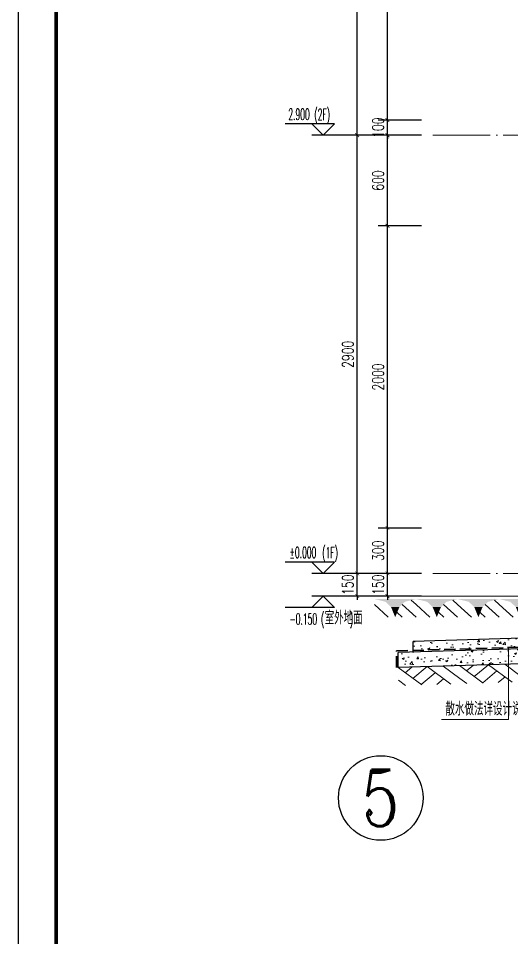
# Model space of a CAD drawing. Extents: x -668857 to 154266, y -275694 to 291306.
# Drawn here: x 23057 to 26321, y 143788 to 149872 of the extents above; entities that cross this region are included whole.
import ezdxf
from ezdxf.enums import TextEntityAlignment as Align

# ---------------------------------------------------------------- set-up
doc = ezdxf.new("R2010")
doc.units = 0
doc.header["$LTSCALE"] = 1000
doc.linetypes.add('DASH', pattern=[0.35, 0.25, -0.1])
doc.linetypes.add('DOTE', pattern=[2.42, 2, -0.2, 0.02, -0.2])
doc.layers.get('0').update_dxf_attribs({"linetype": 'CONTINUOUS'})
doc.layers.get('DEFPOINTS').update_dxf_attribs({"linetype": 'CONTINUOUS'})
for name, color, linetype in [('AXIS', 3, 'CONTINUOUS'), ('COLUMN', 4, 'CONTINUOUS'), ('DIM_ELEV', 3, 'CONTINUOUS'), ('PUB_DIM', 3, 'CONTINUOUS'), ('PUB_TEXT', 2, 'CONTINUOUS'), ('yichutu', 7, 'CONTINUOUS')]:
    doc.layers.add(name, color=color, linetype=linetype)
for name, color, linetype, lineweight in [('AXIS_TEXT', 7, 'CONTINUOUS', 20), ('DOTE', 19, 'DOTE', 9), ('图框', 9, 'CONTINUOUS', 18), ('平面-排水沟', 86, 'CONTINUOUS', 15), ('立面-中轮廓线', 30, 'CONTINUOUS', 35), ('粉刷', 251, 'CONTINUOUS', 9)]:
    doc.layers.add(name, color=color, linetype=linetype, lineweight=lineweight)
doc.styles.add('_TCH_AXIS', font='COMPLEX', dxfattribs={"bigfont": 'GBCBIG'})
doc.styles.add('_TCH_DIM', font='SIMPLEX.shx', dxfattribs={"width": 0.7, "bigfont": 'GBCBIG.shx'})
doc.styles.add('_TCH_DIM_T3', font='SIMPLEX', dxfattribs={"width": 0.705882, "bigfont": 'GBCBIG'})
doc.styles.add('DIM_FONT_T3', font='SIMPLEX', dxfattribs={"width": 0.705882, "bigfont": 'GBCBIG'})
doc.dimstyles.new('_TCH_ARCH&&25', dxfattribs={"dimtxt": 74.375, "dimasz": 25, "dimexe": 62.5, "dimexo": 75, "dimgap": 25, "dimtad": 1, "dimdec": 0, "dimzin": 0, "dimdsep": 46, "dimtxsty": '_TCH_DIM_T3', "dimblk": 'ARCHTICK', "dimcen": 0.09, "dimclrt": 7, "dimazin": 0, "dimtfac": 1, "dimtdec": 0, "dimtix": 1, "dimtmove": 2, "dimatfit": 3, "dimldrblk": 'ARCHTICK', "dimfxl": 0, "dimtolj": 1, "dimtzin": 0, "dimarcsym": 0})
pattern_1 = [(50, (28072.99, 249033.25), (143.452037, -12.550427), [15, -165]), (355, (28072.99, 249033.25), (-27.750267, 150.438427), [12, -132]), (100.4514, (28084.94, 249032.2), (115.701876, 137.88791), [12.74804, -140.22842]), (46.1842, (28072.99, 249073.25), (213.44821, -33.1038), [22.5, -247.5]), (96.6356, (28090.77, 249070.5), (186.93254, 194.82357), [19.12206, -210.3426]), (351.1842, (28072.99, 249073.25), (186.93239, 194.82372), [18, -198]), (21, (28092.99, 249063.25), (119.38141, -80.52378), [15, -165]), (326, (28092.99, 249063.25), (48.663066, 145.03001), [12, -132]), (71.4514, (28102.93, 249056.54), (168.044526, 64.5061), [12.74804, -140.22842]), (37.5, (28072.986, 249033.25), (2.431971, 66.578771), [0, -130.4, 0, -134, 0, -132.5]), (7.5, (28072.986, 249033.25), (52.613907, 78.882342), [0, -76.4, 0, -127.4, 0, -50.5]), (327.5, (28028.386, 249033.25), (106.764487, -4.510974), [0, -50, 0, -156, 0, -207]), (317.5, (28008.39, 249033.25), (116.637234, 20.020996), [0, -65, 0, -103.6, 0, -147])]

# ---------------------------------------------------------------- blocks, each defined once
blk = doc.blocks.new('GFDDDDRG')
at = {"layer": '图框'}
blk.add_lwpolyline([(923310, -107437), (923310, -159999), (893610, -159999), (893610, -107437)], close=True, dxfattribs=at)
blk.add_lwpolyline([(923310, -107437), (923310, -159999), (893610, -159999), (893610, -107437)], close=True, dxfattribs=at)
at = {"layer": '图框', "const_width": 50}
blk.add_lwpolyline([(894110, -159499), (922810, -159499), (922810, -108687), (894110, -108687)], close=True, dxfattribs=at)
blk = doc.blocks.new('$LINEPAT$素土夯实')
at = {"color": 0}
for p, q in [((0, -210), (210, 0)), ((120, -300), (420, 0)), ((420, 0), (608, -188)), ((495, -300), (795, 0)), ((615, 0), (705, -90)), ((315, -105), (502, -293)), ((210, -210), (300, -300)), ((705, -300), (795, -210))]:
    blk.add_line(p, q, dxfattribs=at)
blk = doc.blocks.new('$LinePat$自然土壤')
at = {"color": 0}
for p, q in [((0, -90), (71, -19)), ((0, -300), (211, -89)), ((420, -300), (630, -90)), ((210, -300), (286, -224))]:
    blk.add_line(p, q, dxfattribs=at)
for points in [[(0, 0), (630, 0), (168, -45), (462, -45)], [(168, -45), (462, -45), (252, -132), (378, -132)], [(252, -132), (378, -132), (315, -300)]]:
    blk.add_solid(points, dxfattribs=at)
blk = doc.blocks.new('sanshui')
at = {"layer": '粉刷'}
h = blk.add_hatch(dxfattribs=at)
h.set_pattern_fill('混凝土', color=256, scale=20)
h.set_pattern_definition(pattern_1)
edge = h.paths.add_edge_path()
edge.add_line((346317.8, 427329.6), (346257.8, 427329.6))
edge.add_line((346257.8, 427329.6), (346257.8, 427160.3))
edge.add_arc((346157.8, 427160.3), 100, 271.71836, 360, ccw=False)
edge.add_line((346160.8, 427060.3), (345137.8, 427029.6))
edge.add_line((345137.8, 427029.6), (345137.8, 426969.6))
edge.add_line((345137.8, 426969.6), (346317.8, 427005))
edge.add_line((346317.8, 427005), (346317.8, 427329.6))
h = blk.add_hatch(dxfattribs=at)
h.set_pattern_fill('混凝土', color=256, scale=20)
h.set_pattern_definition(pattern_1)
h.paths.add_polyline_path([(346337.8, 426895.6), (346337.8, 426995.6), (345037.8, 426956.6), (345037.8, 426856.6)])
at = {"layer": 'COLUMN'}
for p, q in [((346257.8, 427329.6), (346317.8, 427329.6)), ((346257.8, 427160.3), (346257.8, 427329.6)), ((346317.8, 426995), (346317.8, 427329.6)), ((346160.8, 427060.3), (345137.8, 427029.6)), ((345137.8, 426959.6), (345137.8, 427029.6)), ((346338.1, 426995.6), (345037.8, 426956.6)), ((345037.8, 426856.6), (345037.8, 426956.6)), ((346338.1, 426895.6), (345037.8, 426856.6))]:
    blk.add_line(p, q, dxfattribs=at)
blk.add_arc((346157.8, 427160.3), 100, 271.71836, 0, dxfattribs=at)
at = {"layer": '立面-中轮廓线', "linetype": 'DASH', "ltscale": 0.3}
blk.add_lwpolyline([(345027.8, 426856.6), (345027.8, 426966.3), (346317.8, 427005)], dxfattribs=at)
at = {"layer": '粉刷'}
blk.add_line((344881.5, 427329.6), (346257.8, 427329.6), dxfattribs=at)
at = {"layer": '粉刷', "yscale": 0.4, "zscale": 0.4}
for name, p, xscale, rotation in [('$LinePat$自然土壤', (345156.8, 427309.6), -0.4369306507241237, 359.9999999999903), ('$LinePat$自然土壤', (345432, 427309.6), -0.4369306507241237, 359.9999999999903), ('$LinePat$自然土壤', (345707.3, 427309.6), -0.4369306507241237, 359.9999999999903), ('$LinePat$自然土壤', (345982.6, 427309.6), -0.4369306507241237, 359.9999999999903), ('$LinePat$自然土壤', (346257.8, 427309.6), -0.4369306507241237, 359.9999999999903), ('$LINEPAT$素土夯实', (346257.8, 426893.2), -0.5117605352322558, 1.718358001643932), ('$LINEPAT$素土夯实', (345444.5, 426868.8), -0.5117605352322558, 1.718358001643932), ('$LINEPAT$素土夯实', (345851.2, 426881), -0.5117605352322558, 1.718358001643932)]:
    blk.add_blockref(name, p, dxfattribs=dict(at, xscale=xscale, rotation=rotation))
blk = doc.blocks.new('yct-1051-594-26275-14850-25-1002.0')
at = {"layer": 'yichutu', "color": 7}
blk.add_lwpolyline([(0, 0), (0, 14850), (26275, 14850), (26275, 0)], close=True, dxfattribs=at)
blk = doc.blocks.new('_ArchTick')
at = {"color": 0, "linetype": 'ByBlock', "const_width": 0.15}
blk.add_lwpolyline([(-0.5, -0.5), (0.5, 0.5)], dxfattribs=at)
blk = doc.blocks.new('*D3158')
at = {"layer": 'DEFPOINTS', "color": 0}
for p in [(25499.6, 146199), (25799.6, 146199), (25799.6, 146048.6)]:
    blk.add_point(p, dxfattribs=at)
at = {"layer": 'PUB_DIM', "color": 0, "lineweight": -2}
for p, q in [((25724.6, 146199), (25437.1, 146199)), ((25499.6, 146199), (25499.6, 146224)), ((25499.6, 146048.6), (25499.6, 146199)), ((25724.6, 146048.6), (25437.1, 146048.6)), ((25499.6, 146048.6), (25499.6, 146023.6))]:
    blk.add_line(p, q, dxfattribs=at)
at = {"layer": 'PUB_DIM', "color": 0, "lineweight": -2, "xscale": 25, "yscale": 25, "zscale": 25}
for p, rotation in [((25499.6, 146199), 270), ((25499.6, 146048.6), 90)]:
    blk.add_blockref('_ArchTick', p, dxfattribs=dict(at, rotation=rotation))
at = {"layer": 'PUB_DIM', "color": 7, "insert": (25437.5, 146123.8), "char_height": 74.38, "attachment_point": 5, "rotation": 90, "style": '_TCH_DIM_T3'}
blk.add_mtext('\\A1;150', dxfattribs=at)
blk = doc.blocks.new('*D3159')
at = {"layer": 'DEFPOINTS', "color": 0}
for p in [(25499.6, 146499), (25799.6, 146499), (25799.6, 146199)]:
    blk.add_point(p, dxfattribs=at)
at = {"layer": 'PUB_DIM', "color": 0, "lineweight": -2}
for p, q in [((25724.6, 146499), (25437.1, 146499)), ((25499.6, 146199), (25499.6, 146499)), ((25724.6, 146199), (25437.1, 146199))]:
    blk.add_line(p, q, dxfattribs=at)
at = {"layer": 'PUB_DIM', "color": 0, "lineweight": -2, "xscale": 25, "yscale": 25, "zscale": 25}
for p, rotation in [((25499.6, 146499), 90), ((25499.6, 146199), 270)]:
    blk.add_blockref('_ArchTick', p, dxfattribs=dict(at, rotation=rotation))
at = {"layer": 'PUB_DIM', "color": 7, "insert": (25437.5, 146349), "char_height": 74.38, "attachment_point": 5, "rotation": 90, "style": '_TCH_DIM_T3'}
blk.add_mtext('\\A1;300', dxfattribs=at)
blk = doc.blocks.new('*D3160')
at = {"layer": 'DEFPOINTS', "color": 0}
for p in [(25499.6, 148499), (25799.6, 148499), (25799.6, 146499)]:
    blk.add_point(p, dxfattribs=at)
at = {"layer": 'PUB_DIM', "color": 0, "lineweight": -2}
for p, q in [((25724.6, 148499), (25437.1, 148499)), ((25499.6, 146499), (25499.6, 148499)), ((25724.6, 146499), (25437.1, 146499))]:
    blk.add_line(p, q, dxfattribs=at)
at = {"layer": 'PUB_DIM', "color": 0, "lineweight": -2, "xscale": 25, "yscale": 25, "zscale": 25}
for p, rotation in [((25499.6, 148499), 90), ((25499.6, 146499), 270)]:
    blk.add_blockref('_ArchTick', p, dxfattribs=dict(at, rotation=rotation))
at = {"layer": 'PUB_DIM', "color": 7, "insert": (25437.5, 147499), "char_height": 74.38, "attachment_point": 5, "rotation": 90, "style": '_TCH_DIM_T3'}
blk.add_mtext('\\A1;2000', dxfattribs=at)
blk = doc.blocks.new('*D3161')
at = {"layer": 'DEFPOINTS', "color": 0}
for p in [(25499.6, 149099), (25799.6, 149099), (25799.6, 148499)]:
    blk.add_point(p, dxfattribs=at)
at = {"layer": 'PUB_DIM', "color": 0, "lineweight": -2}
for p, q in [((25724.6, 149099), (25437.1, 149099)), ((25499.6, 148499), (25499.6, 149099)), ((25724.6, 148499), (25437.1, 148499))]:
    blk.add_line(p, q, dxfattribs=at)
at = {"layer": 'PUB_DIM', "color": 0, "lineweight": -2, "xscale": 25, "yscale": 25, "zscale": 25}
for p, rotation in [((25499.6, 149099), 90), ((25499.6, 148499), 270)]:
    blk.add_blockref('_ArchTick', p, dxfattribs=dict(at, rotation=rotation))
at = {"layer": 'PUB_DIM', "color": 7, "insert": (25437.5, 148799), "char_height": 74.38, "attachment_point": 5, "rotation": 90, "style": '_TCH_DIM_T3'}
blk.add_mtext('\\A1;600', dxfattribs=at)
blk = doc.blocks.new('*D3162')
at = {"layer": 'DEFPOINTS', "color": 0}
for p in [(25499.6, 149199), (25799.6, 149199), (25799.6, 149099)]:
    blk.add_point(p, dxfattribs=at)
at = {"layer": 'PUB_DIM', "color": 0, "lineweight": -2}
for p, q in [((25724.6, 149199), (25437.1, 149199)), ((25499.6, 149199), (25499.6, 149224)), ((25499.6, 149099), (25499.6, 149199)), ((25724.6, 149099), (25437.1, 149099)), ((25499.6, 149099), (25499.6, 149074))]:
    blk.add_line(p, q, dxfattribs=at)
at = {"layer": 'PUB_DIM', "color": 0, "lineweight": -2, "xscale": 25, "yscale": 25, "zscale": 25}
for p, rotation in [((25499.6, 149199), 270), ((25499.6, 149099), 90)]:
    blk.add_blockref('_ArchTick', p, dxfattribs=dict(at, rotation=rotation))
at = {"layer": 'PUB_DIM', "color": 7, "insert": (25437.5, 149149), "char_height": 74.38, "attachment_point": 5, "rotation": 90, "style": '_TCH_DIM_T3'}
blk.add_mtext('\\A1;100', dxfattribs=at)
blk = doc.blocks.new('*D3163')
at = {"layer": 'DEFPOINTS', "color": 0}
for p in [(25499.6, 151399), (25799.6, 151399), (25799.6, 149199)]:
    blk.add_point(p, dxfattribs=at)
at = {"layer": 'PUB_DIM', "color": 0, "lineweight": -2}
for p, q in [((25724.6, 151399), (25437.1, 151399)), ((25499.6, 149199), (25499.6, 151399)), ((25724.6, 149199), (25437.1, 149199))]:
    blk.add_line(p, q, dxfattribs=at)
at = {"layer": 'PUB_DIM', "color": 0, "lineweight": -2, "xscale": 25, "yscale": 25, "zscale": 25}
for p, rotation in [((25499.6, 151399), 90), ((25499.6, 149199), 270)]:
    blk.add_blockref('_ArchTick', p, dxfattribs=dict(at, rotation=rotation))
at = {"layer": 'PUB_DIM', "color": 7, "insert": (25437.5, 150299), "char_height": 74.38, "attachment_point": 5, "rotation": 90, "style": '_TCH_DIM_T3'}
blk.add_mtext('\\A1;2200', dxfattribs=at)
blk = doc.blocks.new('*D3178')
at = {"layer": 'DEFPOINTS', "color": 0}
for p in [(25299.6, 146199), (25799.6, 146199), (25799.6, 146048.6)]:
    blk.add_point(p, dxfattribs=at)
at = {"layer": 'PUB_DIM', "color": 0, "lineweight": -2}
for p, q in [((25724.6, 146199), (25237.1, 146199)), ((25299.6, 146199), (25299.6, 146224)), ((25299.6, 146048.6), (25299.6, 146199)), ((25724.6, 146048.6), (25237.1, 146048.6)), ((25299.6, 146048.6), (25299.6, 146023.6))]:
    blk.add_line(p, q, dxfattribs=at)
at = {"layer": 'PUB_DIM', "color": 0, "lineweight": -2, "xscale": 25, "yscale": 25, "zscale": 25}
for p, rotation in [((25299.6, 146199), 270), ((25299.6, 146048.6), 90)]:
    blk.add_blockref('_ArchTick', p, dxfattribs=dict(at, rotation=rotation))
at = {"layer": 'PUB_DIM', "color": 7, "insert": (25237.5, 146123.8), "char_height": 74.38, "attachment_point": 5, "rotation": 90, "style": '_TCH_DIM_T3'}
blk.add_mtext('\\A1;150', dxfattribs=at)
blk = doc.blocks.new('*D3179')
at = {"layer": 'DEFPOINTS', "color": 0}
for p in [(25299.6, 149099), (25799.6, 149099), (25799.6, 146199)]:
    blk.add_point(p, dxfattribs=at)
at = {"layer": 'PUB_DIM', "color": 0, "lineweight": -2}
for p, q in [((25724.6, 149099), (25237.1, 149099)), ((25299.6, 146199), (25299.6, 149099)), ((25724.6, 146199), (25237.1, 146199))]:
    blk.add_line(p, q, dxfattribs=at)
at = {"layer": 'PUB_DIM', "color": 0, "lineweight": -2, "xscale": 25, "yscale": 25, "zscale": 25}
for p, rotation in [((25299.6, 149099), 90), ((25299.6, 146199), 270)]:
    blk.add_blockref('_ArchTick', p, dxfattribs=dict(at, rotation=rotation))
at = {"layer": 'PUB_DIM', "color": 7, "insert": (25237.5, 147649), "char_height": 74.38, "attachment_point": 5, "rotation": 90, "style": '_TCH_DIM_T3'}
blk.add_mtext('\\A1;2900', dxfattribs=at)
blk = doc.blocks.new('*D3180')
at = {"layer": 'DEFPOINTS', "color": 0}
for p in [(25299.6, 151999), (25799.6, 151999), (25799.6, 149099)]:
    blk.add_point(p, dxfattribs=at)
at = {"layer": 'PUB_DIM', "color": 0, "lineweight": -2}
for p, q in [((25724.6, 151999), (25237.1, 151999)), ((25299.6, 149099), (25299.6, 151999)), ((25724.6, 149099), (25237.1, 149099))]:
    blk.add_line(p, q, dxfattribs=at)
at = {"layer": 'PUB_DIM', "color": 0, "lineweight": -2, "xscale": 25, "yscale": 25, "zscale": 25}
for p, rotation in [((25299.6, 151999), 90), ((25299.6, 149099), 270)]:
    blk.add_blockref('_ArchTick', p, dxfattribs=dict(at, rotation=rotation))
at = {"layer": 'PUB_DIM', "color": 7, "insert": (25237.5, 150549), "char_height": 74.38, "attachment_point": 5, "rotation": 90, "style": '_TCH_DIM_T3'}
blk.add_mtext('\\A1;2900', dxfattribs=at)

msp = doc.modelspace()

# ---------------------------------------------------------------- linework, layer by layer
at = {"layer": 'AXIS', "color": 6}
msp.add_circle((25455.23, 144712.46), 280, dxfattribs=at)
at = {"layer": 'DIM_ELEV'}
for p, q in [((25149.65, 149174.03), (24821.65, 149174.03)), ((25074.65, 149099.03), (24999.65, 149174.03)), ((25074.65, 149099.03), (25149.65, 149174.03)), ((25499.65, 149099.03), (24999.65, 149099.03)), ((25149.65, 146274.03), (24821.65, 146274.03)), ((25074.65, 146199.03), (24999.65, 146274.03)), ((25074.65, 146199.03), (25149.65, 146274.03)), ((25499.65, 146199.03), (24999.65, 146199.03)), ((25074.65, 146048.56), (24999.65, 145973.56)), ((25499.65, 146048.56), (24999.65, 146048.56)), ((25074.65, 146048.56), (25149.65, 145973.56)), ((25149.65, 145973.56), (24821.65, 145973.56))]:
    msp.add_line(p, q, dxfattribs=at)
at = {"layer": 'DOTE', "color": 1, "linetype": 'DOTE', "ltscale": 0.2}
for p, q in [((29568.37, 149099.03), (25799.65, 149099.03)), ((29568.37, 146199.03), (25799.65, 146199.03))]:
    msp.add_line(p, q, dxfattribs=at)
at = {"layer": '平面-排水沟'}
for p, q in [((26300.83, 145699.44), (26300.83, 145231.6)), ((26300.83, 145231.6), (25856.69, 145231.6))]:
    msp.add_line(p, q, dxfattribs=at)
at = {"layer": '平面-排水沟', "const_width": 6.67}
msp.add_lwpolyline([(26300.83, 145702.77, 1), (26300.83, 145696.11, 1)], format="xyb", close=True, dxfattribs=at)

# ---------------------------------------------------------------- block references
at = {"xscale": 0.5, "yscale": 0.5, "zscale": 0.5}
msp.add_blockref('GFDDDDRG', (-423747.88, 220925.54), dxfattribs=at)
msp.add_blockref('sanshui', (-319468.28, -281280.6))
at = {"layer": 'yichutu', "rotation": 270}
msp.add_blockref('yct-1051-594-26275-14850-25-1002.0', (23057.01, 167207.06), dxfattribs=at)

# ---------------------------------------------------------------- texts
at = {"layer": 'AXIS_TEXT', "color": 6, "style": '_TCH_AXIS'}
msp.add_text('5', height=372.76, dxfattribs=at).set_placement((25330.98, 144526.08), (25579.48, 144526.08), align=Align.FIT)
at = {"layer": 'PUB_TEXT'}
for s, height, style, width, p in [('2.900', 74.375, '_TCH_DIM', 0.494118, (24843.55, 149200.28)), ('(2F)', 74.375, '_TCH_DIM', 0.494118, (25015.7, 149199.06)), ('%%P0.000', 74.375, '_TCH_DIM', 0.494118, (24852.65, 146300.28)), ('(1F)', 74.375, '_TCH_DIM', 0.494118, (25068.02, 146299.06)), ('(', 74.38, '_TCH_DIM', 0.494118, (25059.97, 145861.04)), ('室外地面', 89.362, '_TCH_DIM', 0.7, (25084.47, 145861.04)), (')', 74.38, '_TCH_DIM', 0.494118, (25251.28, 145861.04)), ('-0.150', 74.375, '_TCH_DIM', 0.494118, (24851.25, 145859.81)), ('散水做法详设计说明', 89.362, 'DIM_FONT_T3', 0.705882, (25882.94, 145257.85))]:
    msp.add_text(s, height=height, dxfattribs=dict(at, style=style, width=width)).set_placement(p)

# ---------------------------------------------------------------- dimensions: what is measured, and where the dimension line sits
at = {"layer": 'PUB_DIM'}
for p1, p2, distance, picture, middle in [((25799.65, 149099.03), (25799.65, 151999.03), 500, '*D3180', (25237.46, 150549.03)), ((25799.65, 149199.03), (25799.65, 151399.03), 300, '*D3163', (25437.46, 150299.03)), ((25799.65, 149099.03), (25799.65, 149199.03), 300, '*D3162', (25437.46, 149149.03)), ((25799.65, 146199.03), (25799.65, 149099.03), 500, '*D3179', (25237.46, 147649.03)), ((25799.65, 148499.03), (25799.65, 149099.03), 300, '*D3161', (25437.46, 148799.03)), ((25799.65, 146499.02), (25799.65, 148499.03), 300, '*D3160', (25437.46, 147499.03)), ((25799.65, 146199.03), (25799.65, 146499.02), 300, '*D3159', (25437.46, 146349.03)), ((25799.65, 146048.56), (25799.65, 146199.03), 500, '*D3178', (25237.46, 146123.8)), ((25799.65, 146048.56), (25799.65, 146199.03), 300, '*D3158', (25437.46, 146123.8))]:
    dim = msp.add_aligned_dim(p1=p1, p2=p2, distance=distance, dimstyle='_TCH_ARCH&&25', dxfattribs=at)
    dim.commit()
    dim.dimension.update_dxf_attribs({"geometry": picture, "text_midpoint": middle})

doc.saveas('drawing.dxf')
